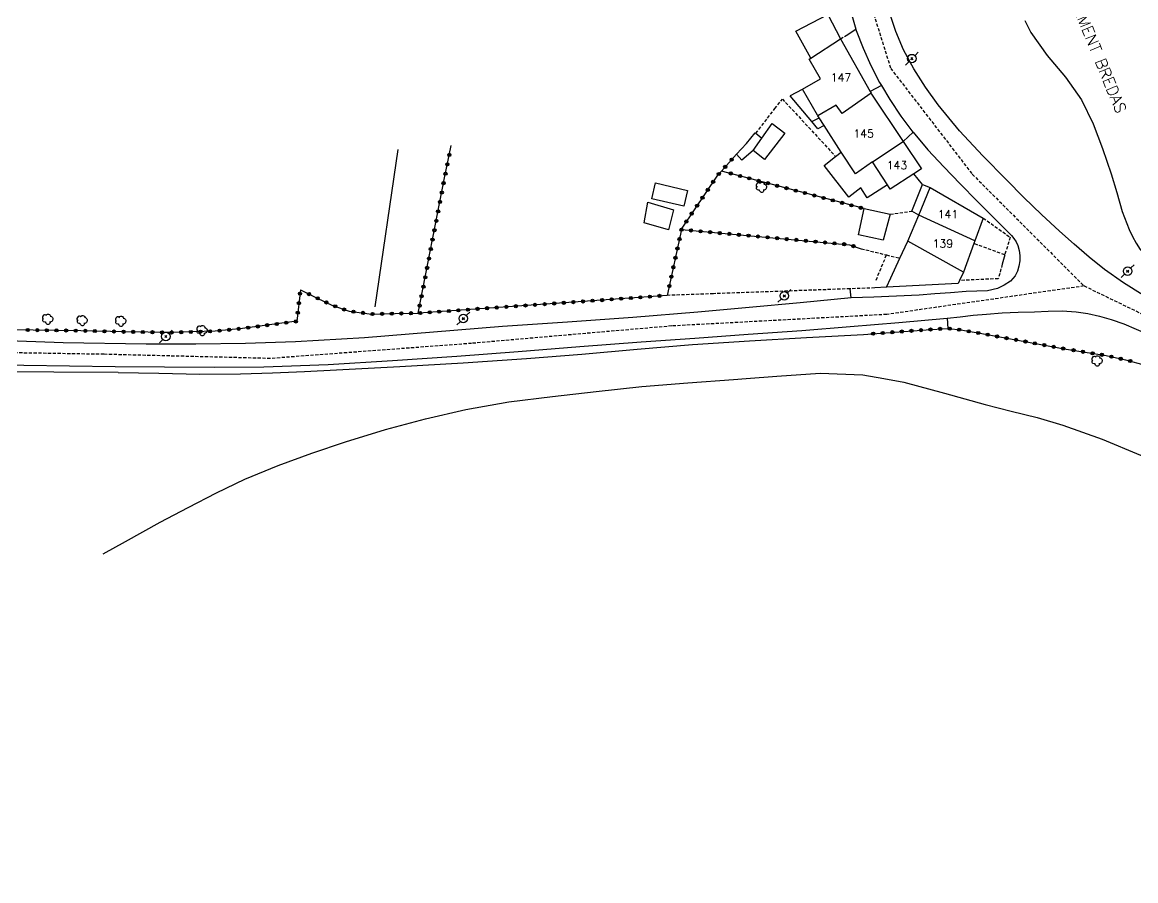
# Model space of a CAD drawing. Header units: millimetres. Extents: x 138000 to 139001, y 123000 to 124000.
# Drawn here: x 138664.3 to 138838.2, y 123097.5 to 123231.7 of the extents above; entities that cross this region are included whole.
import ezdxf
from ezdxf.enums import TextEntityAlignment as Align

# ---------------------------------------------------------------- set-up
doc = ezdxf.new("R2010")
doc.units = ezdxf.units.MM
doc.linetypes.add('DASHED', pattern=[0.75, 0.5, -0.25])
doc.layers.get('0').update_dxf_attribs({"linetype": 'CONTINUOUS'})
for name, color, linetype in [('W0001', 6, 'DASHED'), ('W0008', 7, 'CONTINUOUS'), ('W0014', 7, 'CONTINUOUS'), ('W0101', 7, 'CONTINUOUS'), ('W0104', 1, 'CONTINUOUS'), ('W0112', 1, 'DASHED'), ('W0211', 2, 'CONTINUOUS'), ('W0214', 2, 'CONTINUOUS'), ('W0300', 7, 'CONTINUOUS'), ('W0323', 7, 'CONTINUOUS'), ('W0333', 7, 'CONTINUOUS'), ('W0473', 7, 'CONTINUOUS'), ('W0989', 7, 'CONTINUOUS'), ('W0991', 7, 'CONTINUOUS'), ('W1102', 7, 'CONTINUOUS')]:
    doc.layers.add(name, color=color, linetype=linetype)
doc.styles.get("Standard").update_dxf_attribs({"font": 'romans.shx', "width": 0.85})

# ---------------------------------------------------------------- blocks, each defined once
blk = doc.blocks.new('T473')
for p, q in [((-0.166667, 0.166667), (0.166667, -0.166667)), ((-0.166667, -0.166667), (0.166667, 0.166667)), ((0.500001, 0.500001), (1.000002, 1.000002)), ((-1.000002, -1.000002), (-0.500001, -0.500001))]:
    blk.add_line(p, q)
blk.add_ellipse((0, 0), major_axis=(0.471405, 0.471405), ratio=1, start_param=5.4977871438, end_param=11.780972451)
blk = doc.blocks.new('T300')
for p, q in [((-0.8, 0.51), (-0.86, 0.34)), ((-0.86, 0.34), (-0.86, 0.17)), ((-0.86, 0.17), (-0.74, 0.06)), ((-0.69, 0.63), (-0.8, 0.51)), ((-0.8, -0.06), (-0.74, 0.06)), ((-0.74, 0.06), (-0.69, 0.11)), ((-0.57, 0.69), (-0.69, 0.63)), ((-0.46, 0.69), (-0.57, 0.69)), ((-0.29, 0.63), (-0.46, 0.69)), ((-0.29, 0.63), (-0.17, 0.74)), ((-0.23, 0.57), (-0.29, 0.63)), ((-0.17, 0.74), (-0.06, 0.8)), ((-0.06, 0.8), (0.06, 0.8)), ((0.06, 0.8), (0.23, 0.74)), ((0.23, 0.74), (0.34, 0.63)), ((0.34, 0.63), (0.4, 0.51)), ((0.46, 0.46), (0.34, 0.46)), ((0.4, 0.51), (0.4, 0.46)), ((0.57, 0.4), (0.46, 0.46)), ((0.57, 0.4), (0.69, 0.29)), ((0.69, 0.29), (0.74, 0.17)), ((0.74, 0.06), (0.69, -0.17)), ((0.74, 0.17), (0.74, 0.06)), ((-0.8, -0.17), (-0.8, -0.06)), ((-0.8, -0.23), (-0.8, -0.17)), ((-0.74, -0.34), (-0.8, -0.23)), ((-0.69, -0.4), (-0.74, -0.34)), ((-0.51, -0.46), (-0.69, -0.4)), ((-0.4, -0.46), (-0.51, -0.46)), ((-0.4, -0.46), (-0.34, -0.46)), ((-0.34, -0.46), (-0.34, -0.4)), ((-0.34, -0.51), (-0.34, -0.46)), ((-0.29, -0.63), (-0.34, -0.51)), ((-0.17, -0.74), (-0.29, -0.63)), ((-0.06, -0.8), (-0.17, -0.74)), ((0.06, -0.8), (-0.06, -0.8)), ((0.17, -0.74), (0.06, -0.8)), ((0.23, -0.69), (0.17, -0.74)), ((0.29, -0.46), (0.23, -0.46)), ((0.29, -0.63), (0.23, -0.69)), ((0.46, -0.4), (0.29, -0.46)), ((0.34, -0.51), (0.29, -0.63)), ((0.34, -0.51), (0.34, -0.46)), ((0.57, -0.34), (0.46, -0.4)), ((0.63, -0.29), (0.57, -0.34)), ((0.69, -0.17), (0.63, -0.29))]:
    blk.add_line(p, q)
blk = doc.blocks.new('t323o')
at = {"color": 0, "linetype": 'Continuous'}
for radius in [0.25, 0.15]:
    blk.add_circle((0, 0), radius, dxfattribs=at)

msp = doc.modelspace()

# ---------------------------------------------------------------- linework, layer by layer
at = {"layer": 'W0001'}
for points in [[(138735.09, 123547.13), (138742.59, 123519.75), (138750.21, 123493.07), (138758.11, 123464.79), (138767.31, 123432.41), (138775.24, 123404.4), (138781.5, 123381.2), (138784.67, 123362.48), (138786.84, 123335.06), (138789.32, 123298.07), (138791.79, 123266.09), (138794.39, 123242.22), (138799.95, 123224.46), (138812.7, 123207.92), (138830.15, 123190.45)], [(138830.15, 123190.45), (138799.33, 123186), (138765.75, 123184.2), (138734.47, 123181.48), (138703.05, 123179.12), (138677.04, 123179.77), (138649.04, 123180.23), (138620.14, 123180.79), (138601.23, 123180.95), (138574.42, 123181.19), (138551.43, 123181.99), (138536.38, 123184.83), (138523.48, 123190.51)], [(138858.06, 123176), (138845.5, 123183), (138830.15, 123190.45)]]:
    msp.add_lwpolyline(points, dxfattribs=at)
at = {"layer": 'W0008'}
for points in [[(138793.3, 123234.8), (138794.52, 123230.58)], [(138862.97, 123176), (138855.57, 123180.03), (138851.17, 123182.36), (138846.78, 123184.7), (138842.46, 123187.15), (138839.37, 123189.02), (138836.32, 123190.96), (138833.37, 123193.03), (138830.95, 123194.95), (138828.62, 123196.97), (138826.32, 123199.03), (138823.51, 123201.63), (138820.76, 123204.3), (138818.06, 123207.02), (138814.34, 123210.81), (138810.72, 123214.69), (138807.38, 123218.79), (138805.4, 123221.55), (138803.54, 123224.4), (138801.93, 123227.38), (138800.75, 123230.24), (138799.78, 123233.21)], [(138793.79, 123188.6), (138785.81, 123187.84), (138777.83, 123187.07), (138769.84, 123186.36), (138759.66, 123185.55), (138749.48, 123184.82), (138739.29, 123184.1), (138728.51, 123183.22), (138717.74, 123182.35), (138706.95, 123181.72), (138699.17, 123181.48), (138691.39, 123181.38), (138683.61, 123181.36), (138670.67, 123181.57), (138657.74, 123182.03), (138644.81, 123182.49)], [(138808.77, 123185.41), (138810.81, 123185.64), (138812.85, 123185.87), (138814.9, 123186.07), (138817.39, 123186.23), (138819.89, 123186.35), (138822.4, 123186.42), (138824.57, 123186.5), (138826.75, 123186.55), (138828.9, 123186.43), (138830.76, 123186.15), (138832.59, 123185.73), (138834.4, 123185.22), (138836.37, 123184.53), (138838.31, 123183.72), (138840.21, 123182.85), (138843.1, 123181.31), (138843.54, 123181.05), (138846.9, 123179.07), (138850.27, 123177.09), (138852.15, 123176)]]:
    msp.add_lwpolyline(points, dxfattribs=at)
at = {"layer": 'W0014'}
for points in [[(138792.98, 123229.62), (138794.52, 123230.58)], [(138794.52, 123230.58), (138794.57, 123230.38), (138795.64, 123227.62), (138796.85, 123224.91), (138798.21, 123222.27), (138798.5, 123221.78), (138799.8, 123219.6), (138801.55, 123217.02), (138803.41, 123214.52), (138803.45, 123214.47), (138805.76, 123211.73), (138808.26, 123209.05), (138810.8, 123206.41), (138813.45, 123203.7), (138816.14, 123201.03), (138818.84, 123198.36)], [(138804.91, 123206.32), (138803.54, 123207.99)], [(138818.84, 123198.36), (138819.18, 123197.85), (138819.53, 123197.33), (138819.81, 123196.79), (138820.02, 123196.02), (138820.12, 123195.2), (138820.11, 123194.39), (138819.99, 123193.57), (138819.77, 123192.76), (138819.42, 123192.04), (138818.67, 123191.22), (138817.66, 123190.57), (138816.61, 123190.07), (138815.07, 123189.7), (138813.41, 123189.64), (138811.76, 123189.59), (138809.3, 123189.38), (138806.84, 123189.2), (138804.38, 123189.04), (138800.85, 123188.86), (138797.32, 123188.73), (138793.79, 123188.6)], [(138817.77, 123195.32), (138817.37, 123193.84)], [(138793.79, 123188.6), (138793.6, 123190.01)], [(138799.28, 123190.25), (138797.45, 123190.15)], [(138678.77, 123177.87), (138686.51, 123177.8), (138694.25, 123177.74), (138701.99, 123177.8), (138712.06, 123178.19), (138722.11, 123178.81), (138732.17, 123179.5), (138741.77, 123180.2), (138751.37, 123180.97), (138760.97, 123181.72), (138769.33, 123182.32), (138777.69, 123182.9), (138786.05, 123183.52), (138793.62, 123184.13), (138801.2, 123184.77), (138808.77, 123185.41)], [(138808.77, 123185.41), (138808.86, 123183.8)], [(138679.26, 123176.92), (138685.63, 123176.81), (138692, 123176.69), (138698.36, 123176.7), (138703.37, 123176.86), (138708.37, 123177.09), (138713.38, 123177.35), (138723.27, 123177.86), (138733.16, 123178.44), (138743.05, 123179.11), (138751.7, 123179.81), (138760.34, 123180.58), (138768.98, 123181.28), (138777.89, 123181.86), (138786.8, 123182.38), (138795.71, 123182.89)], [(138638.75, 123178.4), (138644.97, 123178.33), (138651.18, 123178.27), (138657.4, 123178.2), (138664.52, 123178.1), (138671.65, 123177.98), (138678.77, 123177.87)], [(138679.26, 123176.92), (138659.12, 123177.03)]]:
    msp.add_lwpolyline(points, dxfattribs=at)
at = {"layer": 'W0101'}
for points in [[(138788.51, 123217.13), (138786.15, 123221.21), (138788.99, 123222.85), (138787.22, 123225.91), (138787.48, 123226.08), (138792.1, 123229.07)], [(138792.1, 123229.07), (138796.74, 123220.83), (138796.88, 123220.6), (138796.96, 123220.45)], [(138796.96, 123220.45), (138801.9, 123213.05)], [(138797.1, 123209.87), (138794.44, 123207.96), (138792.23, 123211.39), (138789.55, 123215.53), (138788.76, 123216.74), (138788.57, 123217.04), (138788.51, 123217.13)], [(138801.9, 123213.05), (138804.76, 123208.78)], [(138804.76, 123208.78), (138803.54, 123207.99), (138799.86, 123205.61), (138799.43, 123206.27), (138797.1, 123209.87)], [(138804.33, 123201.53), (138806.13, 123205.82)], [(138806.13, 123205.82), (138814.4, 123201.07)], [(138813.1, 123197.5), (138812.95, 123197.07), (138811.32, 123192.62), (138802.62, 123197.44), (138804.33, 123201.53)], [(138814.4, 123201.07), (138813.1, 123197.5)]]:
    msp.add_lwpolyline(points, dxfattribs=at)
at = {"layer": 'W0104'}
for points in [[(138787.48, 123226.08), (138785.11, 123230.29), (138790.11, 123232.9), (138792.1, 123229.07)], [(138789.55, 123215.53), (138788.57, 123215.01), (138787.62, 123216.14), (138784.22, 123220.16), (138784.3, 123220.21), (138786.15, 123221.21)], [(138787.62, 123216.14), (138788.76, 123216.74)], [(138778.44, 123211.63), (138776.69, 123210.1), (138775.87, 123211.04), (138777.44, 123212.7), (138778.8, 123214.4), (138778.89, 123214.33), (138779.83, 123213.58)], [(138799.43, 123206.27), (138796.28, 123204.23), (138795.27, 123205.79), (138793.4, 123204.34), (138789.54, 123209.29), (138791.34, 123210.7), (138792.23, 123211.39)], [(138804.33, 123201.53), (138803.23, 123202.16), (138804.91, 123206.32), (138806.13, 123205.82)], [(138811.32, 123192.62), (138810.72, 123191.32), (138810.48, 123190.82), (138799.28, 123190.25), (138799.97, 123191.74), (138801.39, 123194.79), (138802.62, 123197.44)]]:
    msp.add_lwpolyline(points, dxfattribs=at)
for points in [[(138781.44, 123215.84), (138783.4, 123214.33), (138780.24, 123210.24), (138778.44, 123211.63), (138779.83, 123213.58)], [(138763.18, 123206.56), (138768.21, 123205.38), (138767.64, 123202.91), (138762.61, 123204.08)], [(138762.03, 123203.55), (138766.04, 123202.38), (138765.26, 123199.22), (138761.43, 123200.33)], [(138799.87, 123201.66), (138798.78, 123197.62), (138794.92, 123198.46), (138795.8, 123202.54)]]:
    msp.add_lwpolyline(points, close=True, dxfattribs=at)
at = {"layer": 'W0112'}
for points in [[(138792.1, 123229.07), (138792.98, 123229.62)], [(138778.89, 123214.33), (138781.87, 123218.18), (138783.03, 123219.67), (138791.34, 123210.7)], [(138799.87, 123201.66), (138803.23, 123202.16)], [(138814.4, 123201.07), (138818.63, 123198.06), (138817.77, 123195.32), (138812.95, 123197.07)], [(138795.35, 123196.28), (138799.29, 123195.3), (138801.39, 123194.79)], [(138797.68, 123191.38), (138799.29, 123195.3)], [(138817.37, 123193.84), (138816.76, 123191.58), (138810.72, 123191.32)], [(138797.45, 123190.15), (138793.6, 123190.01), (138772.25, 123189.24), (138765.05, 123188.98)]]:
    msp.add_lwpolyline(points, dxfattribs=at)
at = {"layer": 'W0211'}
msp.add_lwpolyline([(138820.89, 123231.97), (138821.83, 123230.06), (138824.38, 123226.49), (138827.24, 123223.11), (138829.77, 123219.54), (138831.56, 123215.82), (138833.04, 123211.93), (138834.42, 123208), (138835.3, 123205.07), (138836.13, 123202.11), (138837.21, 123199.27), (138837.74, 123198.21), (138838.3, 123197.17), (138838.92, 123196.18), (138842.13, 123193.01), (138846.17, 123190.59), (138850.33, 123188.36), (138854.9, 123185.99), (138859.62, 123183.86), (138864.32, 123181.68), (138868.69, 123179.47), (138873.04, 123177.22), (138875.39, 123176)], dxfattribs=at)
at = {"layer": 'W0214'}
for points in [[(138777.39, 123176), (138782.16, 123176.37), (138788.91, 123176.8), (138795.6, 123176.59), (138798.86, 123176)], [(138676.94, 123148.57), (138680.42, 123150.54), (138685.83, 123153.54), (138690.2, 123155.85), (138694.6, 123158.13), (138699.06, 123160.25), (138704.23, 123162.39), (138709.49, 123164.32), (138714.8, 123166.1), (138721, 123168), (138727.25, 123169.7), (138733.56, 123171.15), (138740.31, 123172.32), (138747.12, 123173.2), (138753.95, 123173.97), (138761.09, 123174.72), (138768.24, 123175.34), (138775.41, 123175.84), (138777.39, 123176)], [(138798.86, 123176), (138802.01, 123175.43), (138808.35, 123173.68), (138814.69, 123171.92)], [(138814.69, 123171.92), (138818.76, 123170.9), (138822.82, 123169.88), (138826.85, 123168.72), (138832.97, 123166.53), (138838.99, 123164.02), (138844.94, 123161.37), (138852.43, 123158.03), (138859.82, 123154.46), (138866.86, 123150.36), (138871.42, 123147.06), (138875.81, 123143.51), (138880.19, 123139.94), (138885.64, 123135.57), (138891.08, 123131.18), (138896.48, 123126.75), (138902.92, 123121.65), (138909.32, 123116.5), (138915.23, 123110.88), (138917.78, 123108.15), (138920.23, 123105.33), (138922.29, 123102.32), (138924.03, 123097.49)]]:
    msp.add_lwpolyline(points, dxfattribs=at)
at = {"layer": 'W0300'}
msp.add_lwpolyline([(138719.41, 123187.21), (138722.98, 123211.77)], dxfattribs=at)
at = {"layer": 'W0323'}
for points in [[(138765.05, 123188.98), (138726.21, 123186.21), (138726.14, 123186.2), (138730.26, 123207.35), (138731.29, 123212.41)], [(138775.87, 123211.04), (138773.51, 123208.42), (138772.91, 123207.75), (138767.32, 123199.49), (138767.27, 123199.26), (138765.05, 123188.98)], [(138795.8, 123202.54), (138773.51, 123208.42)], [(138767.27, 123199.26), (138793.52, 123196.9), (138795.35, 123196.28)], [(138707.73, 123189.83), (138707.16, 123184.93), (138702.91, 123184.38), (138698.66, 123183.82), (138694.41, 123183.4), (138687.42, 123183.17), (138680.42, 123183.3), (138673.41, 123183.46), (138662.3, 123183.61), (138651.18, 123183.85), (138640.07, 123184.1), (138630.7, 123184.36), (138621.34, 123184.63), (138611.97, 123184.8), (138606.69, 123184.82), (138601.41, 123184.81), (138596.13, 123184.81)], [(138707.73, 123189.83), (138710.24, 123188.62), (138712.75, 123187.42), (138715.33, 123186.51), (138718.88, 123186.07), (138722.54, 123186.14), (138726.21, 123186.21)], [(138795.71, 123182.89), (138805.51, 123183.61), (138808.86, 123183.8), (138809, 123183.81), (138810.9, 123183.6), (138814.75, 123182.91), (138827.03, 123180.64)], [(138827.03, 123180.64), (138833.61, 123179.6), (138836.63, 123178.92), (138839.7, 123178.1), (138843.17, 123176.58), (138844.3, 123176)]]:
    msp.add_lwpolyline(points, dxfattribs=at)
at = {"layer": 'W0333'}
for points in [[(138798.5, 123221.78), (138796.74, 123220.83)], [(138803.45, 123214.47), (138801.9, 123213.05)]]:
    msp.add_lwpolyline(points, dxfattribs=at)
at = {"layer": 'W1102'}
for points in [[(138796.88, 123220.6), (138792.38, 123217.43), (138791.44, 123218.7), (138788.57, 123217.04)], [(138797.1, 123209.87), (138801.9, 123213.05)], [(138813.1, 123197.5), (138804.33, 123201.53)]]:
    msp.add_lwpolyline(points, dxfattribs=at)

# ---------------------------------------------------------------- block references
at = {"layer": 'W0300'}
for p in [(138779.81, 123205.88), (138668.3, 123185.24), (138673.68, 123185.04), (138679.71, 123184.92), (138692.41, 123183.47), (138832.24, 123178.73)]:
    msp.add_blockref('T300', p, dxfattribs=at)
at = {"layer": 'W0323'}
for p, rotation in [((138730.99, 123210.94), 78.53201649599809), ((138730.69, 123209.47), 78.53201649599809), ((138774.1, 123209.07), 228.0248719069949), ((138775.1, 123210.19), 228.0248719069949), ((138730.4, 123208), 78.53201649599809), ((138773.09, 123207.96), 228.0222664985934), ((138774.96, 123208.04), 165.2162058121216), ((138776.41, 123207.65), 165.2162058121216), ((138730.1, 123206.53), 78.97434030680539), ((138772.22, 123206.74), 235.9293780472136), ((138777.86, 123207.27), 165.2162058121216), ((138779.31, 123206.89), 165.2162058121216), ((138780.76, 123206.51), 165.2162058121216), ((138782.21, 123206.12), 165.2162058121216), ((138783.66, 123205.74), 165.2162058121216), ((138729.82, 123205.06), 78.97434030680539), ((138770.54, 123204.25), 235.9293780472136), ((138771.38, 123205.49), 235.9293780472136), ((138785.11, 123205.36), 165.2162058121216), ((138786.56, 123204.98), 165.2162058121216), ((138788.01, 123204.59), 165.2162058121216), ((138789.46, 123204.21), 165.2162058121216), ((138729.53, 123203.59), 78.97434030680539), ((138769.7, 123203.01), 235.9293780472136), ((138790.91, 123203.83), 165.2162058121216), ((138792.36, 123203.44), 165.2162058121216), ((138793.81, 123203.06), 165.2162058121216), ((138795.27, 123202.68), 165.2162058121216), ((138728.96, 123200.64), 78.97434030680539), ((138729.24, 123202.12), 78.97434030680539), ((138768.02, 123200.52), 235.9293780472136), ((138768.86, 123201.77), 235.9293780472136), ((138728.67, 123199.17), 78.97434030680539), ((138767.27, 123199.25), 257.8234244837103), ((138768.76, 123199.13), 354.8636215075719), ((138770.26, 123198.99), 354.8636215075719), ((138771.75, 123198.86), 354.8636215075719), ((138773.25, 123198.72), 354.8636215075719), ((138728.38, 123197.7), 78.97434030680539), ((138766.95, 123197.78), 257.8234244837103), ((138774.74, 123198.59), 354.8636215075719), ((138776.23, 123198.46), 354.8636215075719), ((138777.73, 123198.32), 354.8636215075719), ((138779.22, 123198.19), 354.8636215075719), ((138780.72, 123198.05), 354.8636215075719), ((138782.21, 123197.92), 354.8636215075719), ((138783.7, 123197.78), 354.8636215075719), ((138785.2, 123197.65), 354.8636215075719), ((138786.69, 123197.52), 354.8636215075719), ((138788.19, 123197.38), 354.8636215075719), ((138789.68, 123197.25), 354.8636215075719), ((138791.17, 123197.11), 354.8636215075719), ((138792.67, 123196.98), 354.8636215075719), ((138728.1, 123196.23), 78.97434030680539), ((138766.63, 123196.31), 257.8234244837103), ((138794.13, 123196.69), 341.1235282501264), ((138727.81, 123194.75), 78.97434030680539), ((138766.32, 123194.85), 257.8234244837103), ((138727.24, 123191.81), 78.97434030680539), ((138727.52, 123193.28), 78.97434030680539), ((138765.68, 123191.91), 257.8234244837103), ((138766, 123193.38), 257.8234244837103), ((138726.95, 123190.34), 78.97434030680539), ((138765.37, 123190.45), 257.8234244837103), ((138707.66, 123189.26), 263.3478840495442), ((138709.08, 123189.18), 334.4012920198685), ((138710.43, 123188.53), 334.3827366467398), ((138726.66, 123188.86), 78.97434030680539), ((138756.35, 123188.36), 184.0846733876621), ((138757.85, 123188.47), 184.0846733876621), ((138759.35, 123188.57), 184.0846733876621), ((138760.84, 123188.68), 184.0846733876621), ((138762.34, 123188.79), 184.0846733876621), ((138763.83, 123188.9), 184.0846733876621), ((138707.49, 123187.77), 263.3478840495442), ((138711.79, 123187.88), 334.3827366467398), ((138713.16, 123187.28), 340.6099888849126), ((138714.57, 123186.78), 340.6099888849126), ((138726.37, 123187.39), 78.97434030680539), ((138730.92, 123186.54), 184.0846733876621), ((138732.41, 123186.65), 184.0846733876621), ((138733.91, 123186.76), 184.0846733876621), ((138735.41, 123186.87), 184.0846733876621), ((138736.9, 123186.97), 184.0846733876621), ((138738.4, 123187.08), 184.0846733876621), ((138739.9, 123187.19), 184.0846733876621), ((138741.39, 123187.29), 184.0846733876621), ((138742.89, 123187.4), 184.0846733876621), ((138744.38, 123187.51), 184.0846733876621), ((138745.88, 123187.61), 184.0846733876621), ((138747.38, 123187.72), 184.0846733876621), ((138748.87, 123187.83), 184.0846733876621), ((138750.37, 123187.93), 184.0846733876621), ((138751.87, 123188.04), 184.0846733876621), ((138753.36, 123188.15), 184.0846733876621), ((138754.86, 123188.25), 184.0846733876621), ((138707.02, 123184.91), 187.456777432701), ((138707.32, 123186.28), 263.3478840495442), ((138716.02, 123186.43), 352.9027952054842), ((138717.51, 123186.24), 352.9027952054842), ((138719, 123186.07), 1.062937523709335), ((138720.5, 123186.1), 1.062937523709335), ((138722, 123186.13), 1.062937523709335), ((138723.5, 123186.16), 1.063227560165211), ((138725, 123186.19), 1.063227560165211), ((138726.43, 123186.22), 184.0846733876621), ((138727.93, 123186.33), 184.0846733876621), ((138729.42, 123186.44), 184.0846733876621), ((138665.12, 123183.57), 179.185667183002), ((138666.62, 123183.55), 179.185667183002), ((138668.12, 123183.53), 179.185667183002), ((138669.62, 123183.51), 179.185667183002), ((138671.12, 123183.49), 179.185667183002), ((138672.62, 123183.47), 179.185667183002), ((138674.12, 123183.44), 178.7078945807708), ((138675.61, 123183.41), 178.7078945807708), ((138677.11, 123183.37), 178.7078945807708), ((138678.61, 123183.34), 178.7078945807708), ((138680.11, 123183.3), 178.7078945807708), ((138681.61, 123183.28), 178.9531700632124), ((138683.11, 123183.25), 178.9531700632124), ((138684.61, 123183.22), 178.9531700632124), ((138686.11, 123183.19), 178.9531700632124), ((138687.61, 123183.18), 181.861621534581), ((138689.11, 123183.22), 181.861621534581), ((138690.61, 123183.27), 181.861621534581), ((138692.11, 123183.32), 181.861621534581), ((138693.61, 123183.37), 181.861621534581), ((138695.11, 123183.47), 185.6892658430789), ((138696.6, 123183.61), 185.6892658430789), ((138698.09, 123183.76), 185.6892658430789), ((138699.58, 123183.94), 187.456777432701), ((138701.07, 123184.13), 187.456777432701), ((138702.55, 123184.33), 187.456777432701), ((138704.04, 123184.52), 187.456777432701), ((138705.53, 123184.72), 187.456777432701), ((138798.7, 123183.11), 4.222620223298698), ((138800.2, 123183.22), 4.222620223298698), ((138801.69, 123183.33), 4.222620223298698), ((138803.19, 123183.44), 4.222620223298698), ((138804.68, 123183.55), 4.222620223298698), ((138806.18, 123183.65), 3.339324843843489), ((138807.68, 123183.74), 3.339324843843489), ((138809.17, 123183.79), 353.4912431360767), ((138810.66, 123183.62), 353.4912431360767), ((138812.14, 123183.37), 349.8732691229874), ((138813.62, 123183.11), 349.8732691229874), ((138797.2, 123183), 4.222620223298698), ((138815.1, 123182.84), 349.5441173780998), ((138816.57, 123182.57), 349.5441173780998), ((138818.05, 123182.3), 349.5441173780998), ((138819.52, 123182.03), 349.5441173780998), ((138821, 123181.76), 349.5441173780998), ((138822.47, 123181.48), 349.5441173780998), ((138823.95, 123181.21), 349.5441173780998), ((138825.42, 123180.94), 349.5441173780998), ((138826.9, 123180.67), 349.5441173780998), ((138828.51, 123180.41), 350.9562696466967), ((138829.99, 123180.17), 350.9562696466967), ((138831.47, 123179.93), 350.9562696466967), ((138832.95, 123179.7), 350.9562696466967), ((138834.43, 123179.41), 347.3849850528347), ((138835.89, 123179.08), 347.3849850528347), ((138837.35, 123178.73), 345.1812073672472)]:
    msp.add_blockref('t323o', p, dxfattribs=dict(at, rotation=rotation))
at = {"layer": 'W0473'}
for p in [(138803.26, 123225.99), (138836.97, 123192.78), (138783.33, 123188.9), (138733.18, 123185.37), (138686.72, 123182.57)]:
    msp.add_blockref('T473', p, dxfattribs=at)

# ---------------------------------------------------------------- texts
at = {"layer": 'W0989'}
msp.add_text('RUE CLEMENT BREDAS', height=1.75, rotation=292.352, dxfattribs=at).set_placement((138831.03, 123229.81), align=Align.MIDDLE_CENTER)
at = {"layer": 'W0991'}
for s, p in [('147', (138792.19, 123223.06)), ('145', (138795.72, 123214.28)), ('143', (138800.92, 123209.33)), ('141', (138808.89, 123201.66)), ('139', (138808.1, 123197.08))]:
    msp.add_text(s, height=1.25, dxfattribs=at).set_placement(p, align=Align.MIDDLE_CENTER)

doc.saveas('drawing.dxf')
